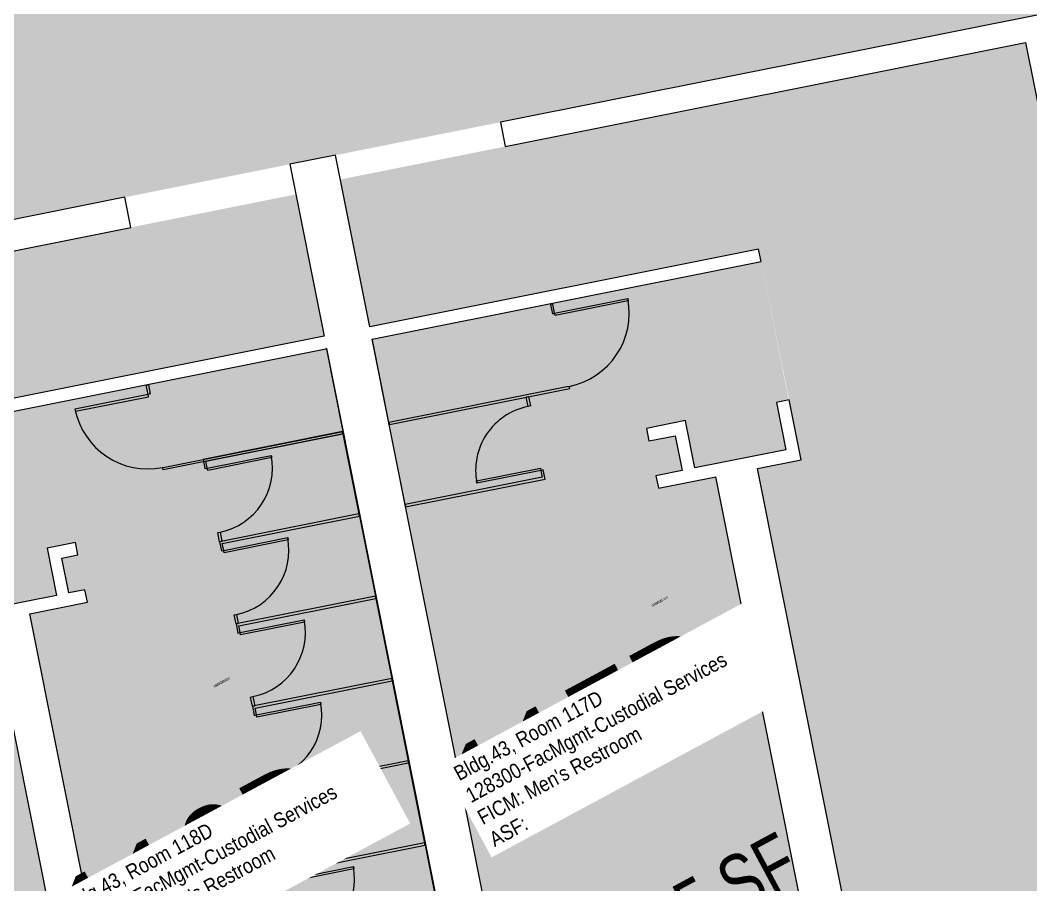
# Model space of a CAD drawing. Header units: inches. Extents: x 69213682 to 69221478, y 27658977 to 27667505.
# Drawn here: x 69216104.3 to 69216538.1, y 27664513.9 to 27664885 of the extents above; entities that cross this region are included whole.
import ezdxf
from ezdxf.enums import TextEntityAlignment as Align

# ---------------------------------------------------------------- set-up
doc = ezdxf.new("R2010")
doc.units = ezdxf.units.IN
doc.header["$LTSCALE"] = 100
doc.header["$MEASUREMENT"] = 0
for name, color, linetype in [('A-FLOR', 3, 'CONTINUOUS'), ('A-IDEN-RNUM', 7, 'CONTINUOUS'), ('A-IDEN-SNUM', 4, 'CONTINUOUS'), ('A-IDEN-VNUM', 4, 'CONTINUOUS'), ('A-WALL', 5, 'CONTINUOUS'), ('AREA-TEXT', 3, 'CONTINUOUS'), ('Rooms-Category-Color', 7, 'CONTINUOUS'), ('Rooms-College-Color', 7, 'CONTINUOUS'), ('Rooms-Department-Color', 7, 'CONTINUOUS'), ('Rooms-Division-Color', 7, 'CONTINUOUS'), ('Rooms-Information', 7, 'CONTINUOUS')]:
    doc.layers.add(name, color=color, linetype=linetype)
doc.styles.add('CP_AREA', font='arial.ttf', dxfattribs={"height": 15})
doc.styles.add('CP_ROOMSNUMBER', font='arial.ttf', dxfattribs={"height": 1})
doc.styles.add('CP_ROOMVNUMBER', font='arial.ttf', dxfattribs={"width": 0.85, "height": 0.075})

msp = doc.modelspace()

# ---------------------------------------------------------------- hatches: boundary and pattern name
at = {"layer": 'Rooms-Category-Color', "true_color": 0xffe090}
msp.add_hatch(color=41, dxfattribs=at).paths.add_polyline_path([(69215700.32, 27664938.37), (69215742.36, 27664727.77), (69216667.35, 27664912.42), (69216315.62, 27665565.93), (69216117.94, 27665459.54), (69216103.72, 27665485.96), (69215896.78, 27665374.58), (69215899.27, 27665369.96), (69215870.22, 27665354.32), (69215903.63, 27665292.24), (69215932.68, 27665307.88), (69215942.75, 27665289.16), (69215925.15, 27665279.69), (69215947.89, 27665237.42), (69215965.5, 27665246.93), (69215977.84, 27665224.01), (69215959.94, 27665214.38), (69215972.58, 27665190.89), (69215966.2, 27665187.46), (69215993.77, 27665136.24), (69216000.15, 27665139.67), (69216004.49, 27665131.61), (69216022.39, 27665141.24), (69216034.71, 27665118.35)])
at = {"layer": 'Rooms-Category-Color', "true_color": 0xfbafa2}
for points in [[(69216476.87, 27664509.01), (69216458.23, 27664505.3), (69216420.84, 27664692.6), (69216439.6, 27664696.34), (69216421.32, 27664786.64), (69216254.37, 27664753.31), (69216241.73, 27664816.62), (69216312.57, 27664830.76), (69216535.93, 27664875.35), (69216554.07, 27664784.46), (69216559.22, 27664785.49), (69216541.48, 27664874.35), (69216586.93, 27664883.43), (69216590.01, 27664867.98), (69216595.16, 27664869.01), (69216591.67, 27664886.48), (69216691.86, 27664906.48), (69216728.11, 27664724.88), (69216636.9, 27664706.67), (69216633.99, 27664721.29), (69216598.68, 27664714.24), (69216601.6, 27664699.62), (69216577.33, 27664694.78), (69216571.28, 27664725.09), (69216566.13, 27664724.06), (69216580.33, 27664652.93), (69216585.48, 27664653.96), (69216579.41, 27664684.36), (69216858.16, 27664740), (69216899.49, 27664532.99), (69216615.59, 27664476.31), (69216619.66, 27664455.94), (69216627.92, 27664414.53), (69216911.82, 27664471.21), (69217004.08, 27664009.05)], [(69215738.63, 27663755.06), (69215688.84, 27664004.49), (69215875.35, 27664041.73), (69215798.61, 27664426.14), (69215983.73, 27664463.1), (69215989.7, 27664433.17), (69215994.85, 27664434.2), (69215987.85, 27664469.27), (69215942.04, 27664460.13), (69215885.58, 27664742.91), (69215974.82, 27664760.72), (69216038.28, 27664442.87), (69216043.43, 27664443.9), (69215992.11, 27664700.95), (69215979.97, 27664761.75), (69216151.77, 27664796.04), (69216222.62, 27664810.19), (69216234.76, 27664749.39), (69216055.53, 27664713.62), (69216055.41, 27664713.59), (69216073.45, 27664623.25), (69216092.09, 27664626.97), (69216129.48, 27664439.67), (69216110.73, 27664435.92)]]:
    msp.add_hatch(color=21, dxfattribs=at).paths.add_polyline_path(points)
at = {"layer": 'Rooms-Category-Color', "true_color": 0xadadad}
for points in [[(69216255.42, 27664748.04), (69216422.36, 27664781.43), (69216434.23, 27664721.98), (69216428.95, 27664720.92), (69216433, 27664700.64), (69216393.92, 27664692.83), (69216389.87, 27664713.12), (69216373.18, 27664709.79), (69216374.23, 27664704.52), (69216385.55, 27664706.65), (69216388.53, 27664691.76), (69216377.23, 27664689.5), (69216378.28, 27664684.23), (69216402.92, 27664689.15), (69216440.34, 27664501.72), (69216415.94, 27664496.85), (69216417.02, 27664491.46), (69216427.83, 27664493.62), (69216430.76, 27664478.91), (69216419.89, 27664476.74), (69216420.97, 27664471.34), (69216437.48, 27664474.64), (69216433.46, 27664494.74), (69216472.55, 27664502.54), (69216476.56, 27664482.44), (69216481.95, 27664483.52), (69216492.54, 27664430.5), (69216459.19, 27664423.9), (69216471.66, 27664361.39), (69216337.94, 27664334.7)], [(69216056.49, 27664708.2), (69216235.88, 27664743.76), (69216318.3, 27664330.9), (69216183.61, 27664304.01), (69216172.21, 27664361.13), (69216187.14, 27664364.11), (69216186.11, 27664369.26), (69216131.68, 27664358.4), (69216117.2, 27664431.6), (69216159.48, 27664440.05), (69216163.47, 27664420.07), (69216175.64, 27664422.37), (69216174.56, 27664427.76), (69216167.81, 27664426.41), (69216164.87, 27664441.12), (69216171.5, 27664442.45), (69216170.42, 27664447.84), (69216145.91, 27664442.94), (69216108.52, 27664630.25), (69216133.15, 27664635.17), (69216132.08, 27664640.56), (69216125.21, 27664639.19), (69216122.23, 27664654.08), (69216129.08, 27664655.58), (69216128.03, 27664660.85), (69216115.88, 27664658.42), (69216119.93, 27664638.14), (69216077.65, 27664629.7), (69216073.42, 27664650.9), (69216061.85, 27664709.26)]]:
    msp.add_hatch(color=253, dxfattribs=at).paths.add_polyline_path(points)
at = {"layer": 'Rooms-College-Color', "true_color": 0xadadad}
for points in [[(69215700.32, 27664938.37), (69215742.36, 27664727.77), (69216667.35, 27664912.42), (69216315.62, 27665565.93), (69216117.94, 27665459.54), (69216103.72, 27665485.96), (69215896.78, 27665374.58), (69215899.27, 27665369.96), (69215870.22, 27665354.32), (69215903.63, 27665292.24), (69215932.68, 27665307.88), (69215942.75, 27665289.16), (69215925.15, 27665279.69), (69215947.89, 27665237.42), (69215965.5, 27665246.93), (69215977.84, 27665224.01), (69215959.94, 27665214.38), (69215972.58, 27665190.89), (69215966.2, 27665187.46), (69215993.77, 27665136.24), (69216000.15, 27665139.67), (69216004.49, 27665131.61), (69216022.39, 27665141.24), (69216034.71, 27665118.35)], [(69216255.42, 27664748.04), (69216422.36, 27664781.43), (69216434.23, 27664721.98), (69216428.95, 27664720.92), (69216433, 27664700.64), (69216393.92, 27664692.83), (69216389.87, 27664713.12), (69216373.18, 27664709.79), (69216374.23, 27664704.52), (69216385.55, 27664706.65), (69216388.53, 27664691.76), (69216377.23, 27664689.5), (69216378.28, 27664684.23), (69216402.92, 27664689.15), (69216440.34, 27664501.72), (69216415.94, 27664496.85), (69216417.02, 27664491.46), (69216427.83, 27664493.62), (69216430.76, 27664478.91), (69216419.89, 27664476.74), (69216420.97, 27664471.34), (69216437.48, 27664474.64), (69216433.46, 27664494.74), (69216472.55, 27664502.54), (69216476.56, 27664482.44), (69216481.95, 27664483.52), (69216492.54, 27664430.5), (69216459.19, 27664423.9), (69216471.66, 27664361.39), (69216337.94, 27664334.7)], [(69216056.49, 27664708.2), (69216235.88, 27664743.76), (69216318.3, 27664330.9), (69216183.61, 27664304.01), (69216172.21, 27664361.13), (69216187.14, 27664364.11), (69216186.11, 27664369.26), (69216131.68, 27664358.4), (69216117.2, 27664431.6), (69216159.48, 27664440.05), (69216163.47, 27664420.07), (69216175.64, 27664422.37), (69216174.56, 27664427.76), (69216167.81, 27664426.41), (69216164.87, 27664441.12), (69216171.5, 27664442.45), (69216170.42, 27664447.84), (69216145.91, 27664442.94), (69216108.52, 27664630.25), (69216133.15, 27664635.17), (69216132.08, 27664640.56), (69216125.21, 27664639.19), (69216122.23, 27664654.08), (69216129.08, 27664655.58), (69216128.03, 27664660.85), (69216115.88, 27664658.42), (69216119.93, 27664638.14), (69216077.65, 27664629.7), (69216073.42, 27664650.9), (69216061.85, 27664709.26)]]:
    msp.add_hatch(color=253, dxfattribs=at).paths.add_polyline_path(points)
at = {"layer": 'Rooms-College-Color', "true_color": 0xffe090}
for points in [[(69216476.87, 27664509.01), (69216458.23, 27664505.3), (69216420.84, 27664692.6), (69216439.6, 27664696.34), (69216421.32, 27664786.64), (69216254.37, 27664753.31), (69216241.73, 27664816.62), (69216312.57, 27664830.76), (69216535.93, 27664875.35), (69216554.07, 27664784.46), (69216559.22, 27664785.49), (69216541.48, 27664874.35), (69216586.93, 27664883.43), (69216590.01, 27664867.98), (69216595.16, 27664869.01), (69216591.67, 27664886.48), (69216691.86, 27664906.48), (69216728.11, 27664724.88), (69216636.9, 27664706.67), (69216633.99, 27664721.29), (69216598.68, 27664714.24), (69216601.6, 27664699.62), (69216577.33, 27664694.78), (69216571.28, 27664725.09), (69216566.13, 27664724.06), (69216580.33, 27664652.93), (69216585.48, 27664653.96), (69216579.41, 27664684.36), (69216858.16, 27664740), (69216899.49, 27664532.99), (69216615.59, 27664476.31), (69216619.66, 27664455.94), (69216627.92, 27664414.53), (69216911.82, 27664471.21), (69217004.08, 27664009.05)], [(69215738.63, 27663755.06), (69215688.84, 27664004.49), (69215875.35, 27664041.73), (69215798.61, 27664426.14), (69215983.73, 27664463.1), (69215989.7, 27664433.17), (69215994.85, 27664434.2), (69215987.85, 27664469.27), (69215942.04, 27664460.13), (69215885.58, 27664742.91), (69215974.82, 27664760.72), (69216038.28, 27664442.87), (69216043.43, 27664443.9), (69215992.11, 27664700.95), (69215979.97, 27664761.75), (69216151.77, 27664796.04), (69216222.62, 27664810.19), (69216234.76, 27664749.39), (69216055.53, 27664713.62), (69216055.41, 27664713.59), (69216073.45, 27664623.25), (69216092.09, 27664626.97), (69216129.48, 27664439.67), (69216110.73, 27664435.92)]]:
    msp.add_hatch(color=41, dxfattribs=at).paths.add_polyline_path(points)
at = {"layer": 'Rooms-Department-Color', "true_color": 0x604aed}
msp.add_hatch(color=173, dxfattribs=at).paths.add_polyline_path([(69215700.32, 27664938.37), (69215742.36, 27664727.77), (69216667.35, 27664912.42), (69216315.62, 27665565.93), (69216117.94, 27665459.54), (69216103.72, 27665485.96), (69215896.78, 27665374.58), (69215899.27, 27665369.96), (69215870.22, 27665354.32), (69215903.63, 27665292.24), (69215932.68, 27665307.88), (69215942.75, 27665289.16), (69215925.15, 27665279.69), (69215947.89, 27665237.42), (69215965.5, 27665246.93), (69215977.84, 27665224.01), (69215959.94, 27665214.38), (69215972.58, 27665190.89), (69215966.2, 27665187.46), (69215993.77, 27665136.24), (69216000.15, 27665139.67), (69216004.49, 27665131.61), (69216022.39, 27665141.24), (69216034.71, 27665118.35)])
at = {"layer": 'Rooms-Department-Color', "true_color": 0xffe090}
for points in [[(69216476.87, 27664509.01), (69216458.23, 27664505.3), (69216420.84, 27664692.6), (69216439.6, 27664696.34), (69216421.32, 27664786.64), (69216254.37, 27664753.31), (69216241.73, 27664816.62), (69216312.57, 27664830.76), (69216535.93, 27664875.35), (69216554.07, 27664784.46), (69216559.22, 27664785.49), (69216541.48, 27664874.35), (69216586.93, 27664883.43), (69216590.01, 27664867.98), (69216595.16, 27664869.01), (69216591.67, 27664886.48), (69216691.86, 27664906.48), (69216728.11, 27664724.88), (69216636.9, 27664706.67), (69216633.99, 27664721.29), (69216598.68, 27664714.24), (69216601.6, 27664699.62), (69216577.33, 27664694.78), (69216571.28, 27664725.09), (69216566.13, 27664724.06), (69216580.33, 27664652.93), (69216585.48, 27664653.96), (69216579.41, 27664684.36), (69216858.16, 27664740), (69216899.49, 27664532.99), (69216615.59, 27664476.31), (69216619.66, 27664455.94), (69216627.92, 27664414.53), (69216911.82, 27664471.21), (69217004.08, 27664009.05)], [(69215738.63, 27663755.06), (69215688.84, 27664004.49), (69215875.35, 27664041.73), (69215798.61, 27664426.14), (69215983.73, 27664463.1), (69215989.7, 27664433.17), (69215994.85, 27664434.2), (69215987.85, 27664469.27), (69215942.04, 27664460.13), (69215885.58, 27664742.91), (69215974.82, 27664760.72), (69216038.28, 27664442.87), (69216043.43, 27664443.9), (69215992.11, 27664700.95), (69215979.97, 27664761.75), (69216151.77, 27664796.04), (69216222.62, 27664810.19), (69216234.76, 27664749.39), (69216055.53, 27664713.62), (69216055.41, 27664713.59), (69216073.45, 27664623.25), (69216092.09, 27664626.97), (69216129.48, 27664439.67), (69216110.73, 27664435.92)]]:
    msp.add_hatch(color=41, dxfattribs=at).paths.add_polyline_path(points)
at = {"layer": 'Rooms-Department-Color', "true_color": 0xacacac}
for points in [[(69216255.42, 27664748.04), (69216422.36, 27664781.43), (69216434.23, 27664721.98), (69216428.95, 27664720.92), (69216433, 27664700.64), (69216393.92, 27664692.83), (69216389.87, 27664713.12), (69216373.18, 27664709.79), (69216374.23, 27664704.52), (69216385.55, 27664706.65), (69216388.53, 27664691.76), (69216377.23, 27664689.5), (69216378.28, 27664684.23), (69216402.92, 27664689.15), (69216440.34, 27664501.72), (69216415.94, 27664496.85), (69216417.02, 27664491.46), (69216427.83, 27664493.62), (69216430.76, 27664478.91), (69216419.89, 27664476.74), (69216420.97, 27664471.34), (69216437.48, 27664474.64), (69216433.46, 27664494.74), (69216472.55, 27664502.54), (69216476.56, 27664482.44), (69216481.95, 27664483.52), (69216492.54, 27664430.5), (69216459.19, 27664423.9), (69216471.66, 27664361.39), (69216337.94, 27664334.7)], [(69216056.49, 27664708.2), (69216235.88, 27664743.76), (69216318.3, 27664330.9), (69216183.61, 27664304.01), (69216172.21, 27664361.13), (69216187.14, 27664364.11), (69216186.11, 27664369.26), (69216131.68, 27664358.4), (69216117.2, 27664431.6), (69216159.48, 27664440.05), (69216163.47, 27664420.07), (69216175.64, 27664422.37), (69216174.56, 27664427.76), (69216167.81, 27664426.41), (69216164.87, 27664441.12), (69216171.5, 27664442.45), (69216170.42, 27664447.84), (69216145.91, 27664442.94), (69216108.52, 27664630.25), (69216133.15, 27664635.17), (69216132.08, 27664640.56), (69216125.21, 27664639.19), (69216122.23, 27664654.08), (69216129.08, 27664655.58), (69216128.03, 27664660.85), (69216115.88, 27664658.42), (69216119.93, 27664638.14), (69216077.65, 27664629.7), (69216073.42, 27664650.9), (69216061.85, 27664709.26)]]:
    msp.add_hatch(color=253, dxfattribs=at).paths.add_polyline_path(points)
at = {"layer": 'Rooms-Division-Color', "true_color": 0x604aed}
msp.add_hatch(color=173, dxfattribs=at).paths.add_polyline_path([(69215700.32, 27664938.37), (69215742.36, 27664727.77), (69216667.35, 27664912.42), (69216315.62, 27665565.93), (69216117.94, 27665459.54), (69216103.72, 27665485.96), (69215896.78, 27665374.58), (69215899.27, 27665369.96), (69215870.22, 27665354.32), (69215903.63, 27665292.24), (69215932.68, 27665307.88), (69215942.75, 27665289.16), (69215925.15, 27665279.69), (69215947.89, 27665237.42), (69215965.5, 27665246.93), (69215977.84, 27665224.01), (69215959.94, 27665214.38), (69215972.58, 27665190.89), (69215966.2, 27665187.46), (69215993.77, 27665136.24), (69216000.15, 27665139.67), (69216004.49, 27665131.61), (69216022.39, 27665141.24), (69216034.71, 27665118.35)])
at = {"layer": 'Rooms-Division-Color', "true_color": 0xffe090}
for points in [[(69216476.87, 27664509.01), (69216458.23, 27664505.3), (69216420.84, 27664692.6), (69216439.6, 27664696.34), (69216421.32, 27664786.64), (69216254.37, 27664753.31), (69216241.73, 27664816.62), (69216312.57, 27664830.76), (69216535.93, 27664875.35), (69216554.07, 27664784.46), (69216559.22, 27664785.49), (69216541.48, 27664874.35), (69216586.93, 27664883.43), (69216590.01, 27664867.98), (69216595.16, 27664869.01), (69216591.67, 27664886.48), (69216691.86, 27664906.48), (69216728.11, 27664724.88), (69216636.9, 27664706.67), (69216633.99, 27664721.29), (69216598.68, 27664714.24), (69216601.6, 27664699.62), (69216577.33, 27664694.78), (69216571.28, 27664725.09), (69216566.13, 27664724.06), (69216580.33, 27664652.93), (69216585.48, 27664653.96), (69216579.41, 27664684.36), (69216858.16, 27664740), (69216899.49, 27664532.99), (69216615.59, 27664476.31), (69216619.66, 27664455.94), (69216627.92, 27664414.53), (69216911.82, 27664471.21), (69217004.08, 27664009.05)], [(69215738.63, 27663755.06), (69215688.84, 27664004.49), (69215875.35, 27664041.73), (69215798.61, 27664426.14), (69215983.73, 27664463.1), (69215989.7, 27664433.17), (69215994.85, 27664434.2), (69215987.85, 27664469.27), (69215942.04, 27664460.13), (69215885.58, 27664742.91), (69215974.82, 27664760.72), (69216038.28, 27664442.87), (69216043.43, 27664443.9), (69215992.11, 27664700.95), (69215979.97, 27664761.75), (69216151.77, 27664796.04), (69216222.62, 27664810.19), (69216234.76, 27664749.39), (69216055.53, 27664713.62), (69216055.41, 27664713.59), (69216073.45, 27664623.25), (69216092.09, 27664626.97), (69216129.48, 27664439.67), (69216110.73, 27664435.92)]]:
    msp.add_hatch(color=41, dxfattribs=at).paths.add_polyline_path(points)
at = {"layer": 'Rooms-Division-Color', "true_color": 0xadadad}
for points in [[(69216255.42, 27664748.04), (69216422.36, 27664781.43), (69216434.23, 27664721.98), (69216428.95, 27664720.92), (69216433, 27664700.64), (69216393.92, 27664692.83), (69216389.87, 27664713.12), (69216373.18, 27664709.79), (69216374.23, 27664704.52), (69216385.55, 27664706.65), (69216388.53, 27664691.76), (69216377.23, 27664689.5), (69216378.28, 27664684.23), (69216402.92, 27664689.15), (69216440.34, 27664501.72), (69216415.94, 27664496.85), (69216417.02, 27664491.46), (69216427.83, 27664493.62), (69216430.76, 27664478.91), (69216419.89, 27664476.74), (69216420.97, 27664471.34), (69216437.48, 27664474.64), (69216433.46, 27664494.74), (69216472.55, 27664502.54), (69216476.56, 27664482.44), (69216481.95, 27664483.52), (69216492.54, 27664430.5), (69216459.19, 27664423.9), (69216471.66, 27664361.39), (69216337.94, 27664334.7)], [(69216056.49, 27664708.2), (69216235.88, 27664743.76), (69216318.3, 27664330.9), (69216183.61, 27664304.01), (69216172.21, 27664361.13), (69216187.14, 27664364.11), (69216186.11, 27664369.26), (69216131.68, 27664358.4), (69216117.2, 27664431.6), (69216159.48, 27664440.05), (69216163.47, 27664420.07), (69216175.64, 27664422.37), (69216174.56, 27664427.76), (69216167.81, 27664426.41), (69216164.87, 27664441.12), (69216171.5, 27664442.45), (69216170.42, 27664447.84), (69216145.91, 27664442.94), (69216108.52, 27664630.25), (69216133.15, 27664635.17), (69216132.08, 27664640.56), (69216125.21, 27664639.19), (69216122.23, 27664654.08), (69216129.08, 27664655.58), (69216128.03, 27664660.85), (69216115.88, 27664658.42), (69216119.93, 27664638.14), (69216077.65, 27664629.7), (69216073.42, 27664650.9), (69216061.85, 27664709.26)]]:
    msp.add_hatch(color=253, dxfattribs=at).paths.add_polyline_path(points)

# ---------------------------------------------------------------- linework, layer by layer
at = {"layer": 'A-FLOR'}
for p, q in [((69216332.97, 27664763.14), (69216331.99, 27664762.94)), ((69216331.99, 27664762.94), (69216332.77, 27664759.02)), ((69216333.75, 27664759.21), (69216332.97, 27664763.14)), ((69216333.75, 27664759.21), (69216365.13, 27664765.48)), ((69216365.33, 27664764.5), (69216333.95, 27664758.23)), ((69216365.13, 27664765.48), (69216365.33, 27664764.5)), ((69216332.77, 27664759.02), (69216333.75, 27664759.21)), ((69216333.95, 27664758.23), (69216333.75, 27664759.21)), ((69216262.54, 27664712.37), (69216255.5, 27664747.67)), ((69216242.93, 27664708.45), (69216235.88, 27664743.76)), ((69216158.41, 27664728.29), (69216159.39, 27664728.49)), ((69216159.2, 27664724.37), (69216158.41, 27664728.29)), ((69216159.39, 27664728.49), (69216160.18, 27664724.56)), ((69216340.02, 27664727.83), (69216339.04, 27664727.64)), ((69216340.21, 27664726.85), (69216340.02, 27664727.83)), ((69216159.2, 27664724.37), (69216127.81, 27664718.1)), ((69216160.18, 27664724.56), (69216159.2, 27664724.37)), ((69216159.39, 27664723.39), (69216159.2, 27664724.37)), ((69216339.04, 27664727.64), (69216262.54, 27664712.37)), ((69216262.8, 27664711.4), (69216340.21, 27664726.85)), ((69216128.01, 27664717.12), (69216159.39, 27664723.39)), ((69216322.56, 27664723.33), (69216321.58, 27664723.13)), ((69216322.36, 27664719.21), (69216321.58, 27664723.13)), ((69216323.34, 27664719.41), (69216322.36, 27664719.21)), ((69216322.56, 27664723.33), (69216323.34, 27664719.41)), ((69216127.81, 27664718.1), (69216128.01, 27664717.12)), ((69216262.54, 27664712.37), (69216262.8, 27664711.4)), ((69216262.74, 27664711.39), (69216262.54, 27664712.37)), ((69216269.59, 27664677.06), (69216262.74, 27664711.39)), ((69216243.07, 27664707.46), (69216165.66, 27664692.01)), ((69216166.44, 27664693.18), (69216242.93, 27664708.45)), ((69216242.69, 27664708.4), (69216182.87, 27664696.46)), ((69216184.04, 27664695.68), (69216242.88, 27664707.42)), ((69216242.88, 27664707.42), (69216242.69, 27664708.4)), ((69216242.69, 27664708.4), (69216242.88, 27664707.42)), ((69216242.88, 27664707.42), (69216249.73, 27664673.1)), ((69216242.93, 27664708.45), (69216243.07, 27664707.46)), ((69216243.13, 27664707.47), (69216242.93, 27664708.45)), ((69216184.63, 27664692.74), (69216212.09, 27664698.22)), ((69216212.09, 27664698.22), (69216212.28, 27664697.24)), ((69216165.46, 27664692.99), (69216166.44, 27664693.18)), ((69216182.87, 27664696.46), (69216183.65, 27664692.54)), ((69216184.63, 27664692.74), (69216184.04, 27664695.68)), ((69216212.28, 27664697.24), (69216184.83, 27664691.75)), ((69216165.66, 27664692.01), (69216165.46, 27664692.99)), ((69216183.65, 27664692.54), (69216184.63, 27664692.74)), ((69216184.83, 27664691.75), (69216184.63, 27664692.74)), ((69216328.43, 27664688.81), (69216269.59, 27664677.06)), ((69216300.19, 27664687.25), (69216327.65, 27664692.73)), ((69216327.84, 27664691.75), (69216300.39, 27664686.27)), ((69216327.65, 27664692.73), (69216327.84, 27664691.75)), ((69216328.82, 27664691.95), (69216327.84, 27664691.75)), ((69216327.84, 27664691.75), (69216328.43, 27664688.81)), ((69216329.61, 27664688.03), (69216328.82, 27664691.95)), ((69216269.79, 27664676.08), (69216329.61, 27664688.03)), ((69216300.39, 27664686.27), (69216300.19, 27664687.25)), ((69216269.59, 27664677.06), (69216269.79, 27664676.08)), ((69216269.79, 27664676.08), (69216269.59, 27664677.06)), ((69216249.73, 27664673.1), (69216189.91, 27664661.16)), ((69216191.09, 27664660.37), (69216249.93, 27664672.12)), ((69216249.93, 27664672.12), (69216249.73, 27664673.1)), ((69216249.73, 27664673.1), (69216249.93, 27664672.12)), ((69216249.93, 27664672.12), (69216256.78, 27664637.8)), ((69216189.13, 27664665.08), (69216190.11, 27664665.28)), ((69216189.91, 27664661.16), (69216189.13, 27664665.08)), ((69216190.11, 27664665.28), (69216190.9, 27664661.35)), ((69216191.68, 27664657.43), (69216219.14, 27664662.91)), ((69216219.14, 27664662.91), (69216219.33, 27664661.93)), ((69216189.91, 27664661.16), (69216190.9, 27664661.35)), ((69216189.91, 27664661.16), (69216190.7, 27664657.24)), ((69216191.68, 27664657.43), (69216191.09, 27664660.37)), ((69216219.33, 27664661.93), (69216191.87, 27664656.45)), ((69216190.7, 27664657.24), (69216191.68, 27664657.43)), ((69216191.87, 27664656.45), (69216191.68, 27664657.43)), ((69216256.78, 27664637.8), (69216196.96, 27664625.86)), ((69216198.14, 27664625.07), (69216256.98, 27664636.82)), ((69216256.98, 27664636.82), (69216256.78, 27664637.8)), ((69216256.78, 27664637.8), (69216256.98, 27664636.82)), ((69216256.98, 27664636.82), (69216263.83, 27664602.49)), ((69216196.18, 27664629.78), (69216197.16, 27664629.97)), ((69216196.96, 27664625.86), (69216196.18, 27664629.78)), ((69216197.16, 27664629.97), (69216197.94, 27664626.05)), ((69216196.96, 27664625.86), (69216197.94, 27664626.05)), ((69216196.96, 27664625.86), (69216197.75, 27664621.93)), ((69216198.73, 27664622.13), (69216198.14, 27664625.07)), ((69216198.73, 27664622.13), (69216226.18, 27664627.61)), ((69216226.38, 27664626.63), (69216198.92, 27664621.15)), ((69216226.18, 27664627.61), (69216226.38, 27664626.63)), ((69216197.75, 27664621.93), (69216198.73, 27664622.13)), ((69216198.92, 27664621.15), (69216198.73, 27664622.13)), ((69216263.83, 27664602.49), (69216204.01, 27664590.55)), ((69216264.03, 27664601.51), (69216263.83, 27664602.49)), ((69216263.83, 27664602.49), (69216264.03, 27664601.51)), ((69216205.19, 27664589.77), (69216264.03, 27664601.51)), ((69216264.03, 27664601.51), (69216270.88, 27664567.19)), ((69216203.23, 27664594.47), (69216204.21, 27664594.67)), ((69216204.01, 27664590.55), (69216203.23, 27664594.47)), ((69216204.21, 27664594.67), (69216204.99, 27664590.75)), ((69216204.01, 27664590.55), (69216204.99, 27664590.75)), ((69216204.01, 27664590.55), (69216204.79, 27664586.63)), ((69216205.77, 27664586.82), (69216205.19, 27664589.77)), ((69216205.77, 27664586.82), (69216233.23, 27664592.31)), ((69216233.43, 27664591.33), (69216205.97, 27664585.84)), ((69216233.23, 27664592.31), (69216233.43, 27664591.33)), ((69216204.79, 27664586.63), (69216205.77, 27664586.82)), ((69216205.97, 27664585.84), (69216205.77, 27664586.82)), ((69216270.88, 27664567.19), (69216211.06, 27664555.25)), ((69216212.23, 27664554.46), (69216271.07, 27664566.21)), ((69216271.07, 27664566.21), (69216270.88, 27664567.19)), ((69216270.88, 27664567.19), (69216271.07, 27664566.21)), ((69216271.07, 27664566.21), (69216277.92, 27664531.89)), ((69216210.27, 27664559.17), (69216211.26, 27664559.37)), ((69216211.06, 27664555.25), (69216210.27, 27664559.17)), ((69216211.26, 27664559.37), (69216212.04, 27664555.44)), ((69216211.06, 27664555.25), (69216212.04, 27664555.44)), ((69216211.06, 27664555.25), (69216211.84, 27664551.33)), ((69216212.82, 27664551.52), (69216212.23, 27664554.46)), ((69216212.82, 27664551.52), (69216240.28, 27664557)), ((69216240.48, 27664556.02), (69216213.02, 27664550.54)), ((69216240.28, 27664557), (69216240.48, 27664556.02)), ((69216211.84, 27664551.33), (69216212.82, 27664551.52)), ((69216213.02, 27664550.54), (69216212.82, 27664551.52)), ((69216277.92, 27664531.89), (69216218.11, 27664519.94)), ((69216219.28, 27664519.16), (69216278.12, 27664530.91)), ((69216278.12, 27664530.91), (69216277.92, 27664531.89)), ((69216277.92, 27664531.89), (69216278.12, 27664530.91)), ((69216278.12, 27664530.91), (69216284.97, 27664496.58)), ((69216217.32, 27664523.87), (69216218.3, 27664524.06)), ((69216218.11, 27664519.94), (69216217.32, 27664523.87)), ((69216218.3, 27664524.06), (69216219.09, 27664520.14)), ((69216218.11, 27664519.94), (69216219.09, 27664520.14)), ((69216218.11, 27664519.94), (69216218.89, 27664516.02)), ((69216219.87, 27664516.22), (69216247.33, 27664521.7)), ((69216247.52, 27664520.72), (69216220.06, 27664515.24)), ((69216247.33, 27664521.7), (69216247.52, 27664520.72)), ((69216218.89, 27664516.02), (69216219.87, 27664516.22)), ((69216219.87, 27664516.22), (69216219.28, 27664519.16)), ((69216220.06, 27664515.24), (69216219.87, 27664516.22))]:
    msp.add_line(p, q, dxfattribs=at)
for centre, radius, start, end in [((69216333.75, 27664759.21), 32, 281.2896, 11.2896), ((69216327.84, 27664691.75), 28, 101.2896, 191.2896), ((69216159.2, 27664724.37), 32, 191.2896, 281.2896), ((69216184.63, 27664692.74), 28, 281.2896, 11.2896), ((69216191.68, 27664657.43), 28, 281.2896, 11.2896), ((69216198.73, 27664622.13), 28, 281.2896, 11.2896), ((69216205.77, 27664586.82), 28, 281.2896, 11.2896), ((69216212.82, 27664551.52), 28, 281.2896, 11.2896), ((69216219.87, 27664516.22), 28, 281.2896, 11.2896)]:
    msp.add_arc(centre, radius, start, end, dxfattribs=at)
at = {"layer": 'A-WALL'}
for p, q in [((69216701.48, 27664919.24), (69216310.49, 27664841.18)), ((69216312.57, 27664830.76), (69216535.93, 27664875.35)), ((69216535.93, 27664875.35), (69216554.07, 27664784.46)), ((69216310.49, 27664841.18), (69216312.57, 27664830.76)), ((69216239.65, 27664827.04), (69216220.04, 27664823.13)), ((69216254.37, 27664753.31), (69216239.65, 27664827.04)), ((69216220.04, 27664823.13), (69216234.76, 27664749.39)), ((69216149.19, 27664808.98), (69215881.53, 27664755.55)), ((69216151.77, 27664796.04), (69216149.19, 27664808.98)), ((69215979.97, 27664761.75), (69216151.77, 27664796.04)), ((69216421.32, 27664786.64), (69216254.37, 27664753.31)), ((69216422.37, 27664781.37), (69216421.32, 27664786.64)), ((69216255.42, 27664748.04), (69216422.37, 27664781.37)), ((69216234.76, 27664749.39), (69216055.53, 27664713.62)), ((69216337.94, 27664334.7), (69216255.42, 27664748.04)), ((69216255.68, 27664748.03), (69216255.56, 27664748)), ((69216056.49, 27664708.2), (69216235.59, 27664743.95)), ((69216235.57, 27664744.08), (69216235.81, 27664744.12)), ((69216235.69, 27664744.1), (69216235.57, 27664744.08)), ((69216235.81, 27664744.12), (69216318.3, 27664330.9)), ((69216434.47, 27664722.02), (69216428.95, 27664720.92)), ((69216428.95, 27664720.92), (69216433, 27664700.64)), ((69216439.6, 27664696.34), (69216434.47, 27664722.02)), ((69216389.87, 27664713.12), (69216373.18, 27664709.79)), ((69216389.89, 27664713), (69216389.87, 27664713.12)), ((69216393.92, 27664692.83), (69216389.89, 27664713)), ((69216373.18, 27664709.79), (69216374.23, 27664704.52)), ((69216374.26, 27664704.39), (69216385.55, 27664706.65)), ((69216385.55, 27664706.65), (69216388.53, 27664691.76)), ((69216374.23, 27664704.52), (69216374.26, 27664704.39)), ((69216433, 27664700.64), (69216393.92, 27664692.83)), ((69216420.84, 27664692.6), (69216439.6, 27664696.34)), ((69216388.53, 27664691.76), (69216377.23, 27664689.5)), ((69216377.25, 27664689.38), (69216378.28, 27664684.23)), ((69216378.31, 27664684.11), (69216402.94, 27664689.03)), ((69216440.34, 27664501.72), (69216402.94, 27664689.03)), ((69216458.23, 27664505.3), (69216420.84, 27664692.6)), ((69216128.03, 27664660.85), (69216115.88, 27664658.42)), ((69216115.88, 27664658.42), (69216119.93, 27664638.14)), ((69216129.08, 27664655.58), (69216128.03, 27664660.85)), ((69216122.23, 27664654.08), (69216129.1, 27664655.46)), ((69216125.21, 27664639.19), (69216122.23, 27664654.08)), ((69216129.1, 27664655.46), (69216129.08, 27664655.58)), ((69216119.93, 27664638.14), (69216077.65, 27664629.7)), ((69216132.08, 27664640.56), (69216125.21, 27664639.19)), ((69216133.15, 27664635.17), (69216132.08, 27664640.56)), ((69216108.52, 27664630.25), (69216133.15, 27664635.17)), ((69216145.91, 27664442.94), (69216108.52, 27664630.25)), ((69216092.09, 27664626.97), (69216129.48, 27664439.67))]:
    msp.add_line(p, q, dxfattribs=at)

# ---------------------------------------------------------------- texts
at = {"layer": 'A-IDEN-RNUM', "style": 'CP_ROOMSNUMBER', "width": 0.85}
for s, p in [('0117-D0', (69216375.63, 27664633.19)), ('0118-D0', (69216187.6, 27664598.51))]:
    msp.add_text(s, height=1, rotation=28.29, dxfattribs=at).set_placement(p)
at = {"layer": 'A-IDEN-SNUM', "style": 'CP_ROOMSNUMBER', "width": 0.85}
for s, p in [('04300117D0', (69216375.63, 27664633.19)), ('04300118D0', (69216187.6, 27664598.51))]:
    msp.add_text(s, height=1, rotation=28.29, dxfattribs=at).set_placement(p)
at = {"layer": 'A-IDEN-VNUM', "style": 'CP_ROOMVNUMBER', "width": 0.85}
for s, p in [('117D', (69216350.3, 27664578.26)), ('118D', (69216182.89, 27664521.5))]:
    msp.add_text(s, height=45, rotation=28.29, dxfattribs=at).set_placement(p, align=Align.MIDDLE)
at = {"layer": 'AREA-TEXT', "style": 'CP_AREA', "width": 0.75}
msp.add_text('425 SF', height=24, rotation=28.29, dxfattribs=at).set_placement((69216399.3, 27664507.47), align=Align.MIDDLE_CENTER)

# ---------------------------------------------------------------- next in the draw order: texts
at = {"layer": 'Rooms-Information', "char_height": 6.4286, "width": 144, "attachment_point": 7, "rotation": 28.29, "style": 'CP_ROOMVNUMBER', "bg_fill": 3, "box_fill_scale": 1.5, "bg_fill_color": 256, "bg_fill_true_color": 13158600, "bg_fill_transparency": 0}
for s, insert in [("Bldg.43, Room 117D^M^J128300-FacMgmt-Custodial Services^M^JFICM: Men's Restroom^M^JASF: ", (69216308.03, 27664529.96)), ("Bldg.43, Room 118D^M^J128300-FacMgmt-Custodial Services^M^JFICM: Women's Restroom^M^JASF: ", (69216140.63, 27664473.2))]:
    msp.add_mtext(s, dxfattribs=dict(at, insert=insert))

doc.saveas('drawing.dxf')
